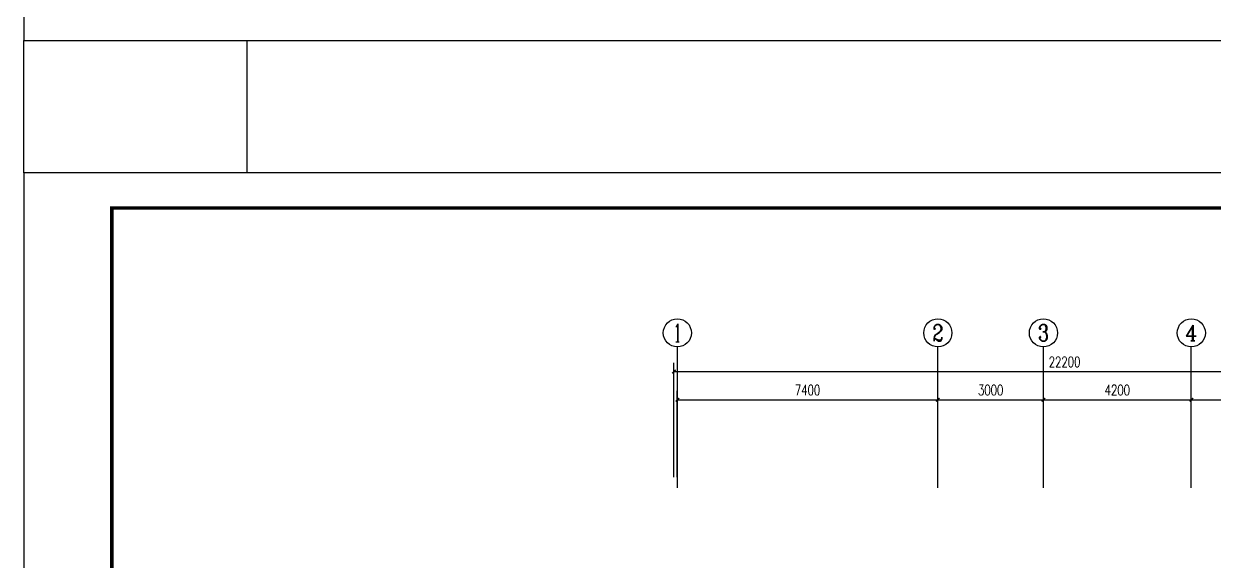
# Model space of a CAD drawing. Extents: x 6250600 to 6678662, y -692028 to -290561.
# Drawn here: x 6331720 to 6365534, y -481174 to -465908 of the extents above; entities that cross this region are included whole.
import ezdxf
from ezdxf.enums import TextEntityAlignment as Align

# ---------------------------------------------------------------- set-up
doc = ezdxf.new("R2010")
doc.units = 0
doc.header["$LTSCALE"] = 1000
doc.header["$MEASUREMENT"] = 0
doc.layers.get('0').update_dxf_attribs({"linetype": 'CONTINUOUS'})
doc.layers.get('Defpoints').update_dxf_attribs({"linetype": 'CONTINUOUS'})
for name, color, linetype in [('AXIS_TEXT', 7, 'CONTINUOUS'), ('PUB_TITLE', 4, 'CONTINUOUS'), ('建筑底图', 251, 'CONTINUOUS')]:
    doc.layers.add(name, color=color, linetype=linetype)
doc.styles.add('_TCH_AXIS', font='COMPLEX', dxfattribs={"bigfont": 'GBCBIG'})
doc.styles.add('_TCH_DIM_T3', font='SIMPLEX', dxfattribs={"width": 0.705882, "bigfont": 'GBCBIG'})
doc.styles.add('COMPLEX', font='COMPLEX')
doc.dimstyles.new('_TCH_ARCH&&100', dxfattribs={"dimtxt": 297.5, "dimasz": 100, "dimexe": 250, "dimexo": 300, "dimgap": 126.25, "dimtad": 1, "dimdec": 0, "dimzin": 0, "dimdsep": 46, "dimtxsty": '_TCH_DIM_T3', "dimblk": 'ARCHTICK', "dimcen": 0.09, "dimclrt": 7, "dimazin": 2, "dimtfac": 1, "dimtdec": 0, "dimtix": 1, "dimtmove": 2, "dimatfit": 3, "dimfxl": 0, "dimtolj": 1, "dimtzin": 0, "dimarcsym": 0})

# ---------------------------------------------------------------- blocks, each defined once
blk = doc.blocks.new('_AXISO')
blk.add_circle((0, 0), 0.5)
at = {"layer": 'AXIS_TEXT', "style": 'COMPLEX', "width": 1.041667}
blk.add_attdef('A', text='', height=0.56, dxfattribs=at).set_placement((-0.25, -0.28), (0.25, -0.28), align=Align.FIT)
blk = doc.blocks.new('_ArchTick')
at = {"color": 0, "linetype": 'ByBlock', "const_width": 0.4}
blk.add_lwpolyline([(-0.5, -0.5), (0.5, 0.5)], dxfattribs=at)
blk = doc.blocks.new('*D323')
at = {"layer": 'Defpoints', "color": 0, "transparency": 16777216}
for p in [(6372384, -475788), (6350184, -479088), (6372384, -479088)]:
    blk.add_point(p, dxfattribs=at)
at = {"layer": '建筑底图', "color": 0, "lineweight": -2, "transparency": 16777216}
for p, q in [((6350184, -478788), (6350184, -475538)), ((6372384, -478788), (6372384, -475538)), ((6350184, -475788), (6372384, -475788))]:
    blk.add_line(p, q, dxfattribs=at)
at = {"layer": '建筑底图', "color": 0, "lineweight": -2, "transparency": 16777216, "xscale": 100, "yscale": 100, "zscale": 100, "rotation": 180}
blk.add_blockref('_ArchTick', (6350184, -475788), dxfattribs=at)
at = {"layer": '建筑底图', "color": 0, "lineweight": -2, "transparency": 16777216, "xscale": 100, "yscale": 100, "zscale": 100}
blk.add_blockref('_ArchTick', (6372384, -475788), dxfattribs=at)
at = {"layer": '建筑底图', "color": 7, "transparency": 16777216, "insert": (6361284, -475513), "char_height": 297.5, "attachment_point": 5, "style": '_TCH_DIM_T3'}
blk.add_mtext('\\A1;22200', dxfattribs=at)
blk = doc.blocks.new('*D324')
at = {"layer": 'Defpoints', "color": 0, "transparency": 16777216}
for p in [(6357684, -476588), (6350284, -479088), (6357684, -479088)]:
    blk.add_point(p, dxfattribs=at)
at = {"layer": '建筑底图', "color": 0, "lineweight": -2, "transparency": 16777216}
for p, q in [((6350284, -478788), (6350284, -476338)), ((6357684, -478788), (6357684, -476338)), ((6350284, -476588), (6357684, -476588))]:
    blk.add_line(p, q, dxfattribs=at)
at = {"layer": '建筑底图', "color": 0, "lineweight": -2, "transparency": 16777216, "xscale": 100, "yscale": 100, "zscale": 100, "rotation": 180}
blk.add_blockref('_ArchTick', (6350284, -476588), dxfattribs=at)
at = {"layer": '建筑底图', "color": 0, "lineweight": -2, "transparency": 16777216, "xscale": 100, "yscale": 100, "zscale": 100}
blk.add_blockref('_ArchTick', (6357684, -476588), dxfattribs=at)
at = {"layer": '建筑底图', "color": 7, "transparency": 16777216, "insert": (6353984, -476313), "char_height": 297.5, "attachment_point": 5, "style": '_TCH_DIM_T3'}
blk.add_mtext('\\A1;7400', dxfattribs=at)
blk = doc.blocks.new('*D325')
at = {"layer": 'Defpoints', "color": 0, "transparency": 16777216}
for p in [(6360684, -476588), (6357684, -479088), (6360684, -479088)]:
    blk.add_point(p, dxfattribs=at)
at = {"layer": '建筑底图', "color": 0, "lineweight": -2, "transparency": 16777216}
for p, q in [((6357684, -478788), (6357684, -476338)), ((6360684, -478788), (6360684, -476338)), ((6357684, -476588), (6360684, -476588))]:
    blk.add_line(p, q, dxfattribs=at)
at = {"layer": '建筑底图', "color": 0, "lineweight": -2, "transparency": 16777216, "xscale": 100, "yscale": 100, "zscale": 100, "rotation": 180}
blk.add_blockref('_ArchTick', (6357684, -476588), dxfattribs=at)
at = {"layer": '建筑底图', "color": 0, "lineweight": -2, "transparency": 16777216, "xscale": 100, "yscale": 100, "zscale": 100}
blk.add_blockref('_ArchTick', (6360684, -476588), dxfattribs=at)
at = {"layer": '建筑底图', "color": 7, "transparency": 16777216, "insert": (6359184, -476313), "char_height": 297.5, "attachment_point": 5, "style": '_TCH_DIM_T3'}
blk.add_mtext('\\A1;3000', dxfattribs=at)
blk = doc.blocks.new('*D326')
at = {"layer": 'Defpoints', "color": 0, "transparency": 16777216}
for p in [(6364884, -476588), (6360684, -479088), (6364884, -479088)]:
    blk.add_point(p, dxfattribs=at)
at = {"layer": '建筑底图', "color": 0, "lineweight": -2, "transparency": 16777216}
for p, q in [((6360684, -478788), (6360684, -476338)), ((6364884, -478788), (6364884, -476338)), ((6360684, -476588), (6364884, -476588))]:
    blk.add_line(p, q, dxfattribs=at)
at = {"layer": '建筑底图', "color": 0, "lineweight": -2, "transparency": 16777216, "xscale": 100, "yscale": 100, "zscale": 100, "rotation": 180}
blk.add_blockref('_ArchTick', (6360684, -476588), dxfattribs=at)
at = {"layer": '建筑底图', "color": 0, "lineweight": -2, "transparency": 16777216, "xscale": 100, "yscale": 100, "zscale": 100}
blk.add_blockref('_ArchTick', (6364884, -476588), dxfattribs=at)
at = {"layer": '建筑底图', "color": 7, "transparency": 16777216, "insert": (6362784, -476313), "char_height": 297.5, "attachment_point": 5, "style": '_TCH_DIM_T3'}
blk.add_mtext('\\A1;4200', dxfattribs=at)
blk = doc.blocks.new('*D327')
at = {"layer": 'Defpoints', "color": 0, "transparency": 16777216}
for p in [(6369184, -476588), (6364884, -479088), (6369184, -479088)]:
    blk.add_point(p, dxfattribs=at)
at = {"layer": '建筑底图', "color": 0, "lineweight": -2, "transparency": 16777216}
for p, q in [((6364884, -478788), (6364884, -476338)), ((6369184, -478788), (6369184, -476338)), ((6364884, -476588), (6369184, -476588))]:
    blk.add_line(p, q, dxfattribs=at)
at = {"layer": '建筑底图', "color": 0, "lineweight": -2, "transparency": 16777216, "xscale": 100, "yscale": 100, "zscale": 100, "rotation": 180}
blk.add_blockref('_ArchTick', (6364884, -476588), dxfattribs=at)
at = {"layer": '建筑底图', "color": 0, "lineweight": -2, "transparency": 16777216, "xscale": 100, "yscale": 100, "zscale": 100}
blk.add_blockref('_ArchTick', (6369184, -476588), dxfattribs=at)
at = {"layer": '建筑底图', "color": 7, "transparency": 16777216, "insert": (6367034, -476313), "char_height": 297.5, "attachment_point": 5, "style": '_TCH_DIM_T3'}
blk.add_mtext('\\A1;4300', dxfattribs=at)

msp = doc.modelspace()

# ---------------------------------------------------------------- linework, layer by layer
at = {"color": 0}
msp.add_lwpolyline([(6331719.6, -466382.7), (6338051.4, -466382.7), (6338051.4, -470141.8), (6331719.6, -470141.8)], close=True, dxfattribs=at)
at = {"layer": 'PUB_TITLE', "color": 4}
for points in [[(6331719.6, -466382.7), (6391119.6, -466382.7), (6391119.6, -424382.7), (6331719.6, -424382.7)], [(6331719.6, -512141.8), (6391119.6, -512141.8), (6391119.6, -470141.8), (6331719.6, -470141.8)]]:
    msp.add_lwpolyline(points, close=True, dxfattribs=at)
at = {"layer": 'PUB_TITLE', "color": 4, "const_width": 100}
msp.add_lwpolyline([(6334219.6, -511141.8), (6390119.6, -511141.8), (6390119.6, -471141.8), (6334219.6, -471141.8)], close=True, dxfattribs=at)
at = {"layer": '建筑底图'}
for p, q in [((6350284.5, -479087.6), (6350284.5, -475087.6)), ((6357684.5, -479087.6), (6357684.5, -475087.6)), ((6360684.5, -479087.6), (6360684.5, -475087.6)), ((6364884.5, -479087.6), (6364884.5, -475087.6))]:
    msp.add_line(p, q, dxfattribs=at)

# ---------------------------------------------------------------- block references
ref = msp.add_blockref('_AXISO', (6350284.5, -474687.6), dxfattribs=dict(at, xscale=800, yscale=800, zscale=800))
ref.add_attrib('A', '1', dxfattribs={"layer": 'AXIS_TEXT', "color": 0, "height": 514.7, "style": '_TCH_AXIS'}).set_placement((6350174.2, -474945), (6350394.8, -474945), align=Align.FIT)
ref = msp.add_blockref('_AXISO', (6357684.5, -474687.6), dxfattribs=dict(at, xscale=800, yscale=800, zscale=800))
ref.add_attrib('A', '2', dxfattribs={"layer": 'AXIS_TEXT', "color": 0, "height": 465.9, "style": '_TCH_AXIS'}).set_placement((6357529.2, -474920.6), (6357839.8, -474920.6), align=Align.FIT)
ref = msp.add_blockref('_AXISO', (6360684.5, -474687.6), dxfattribs=dict(at, xscale=800, yscale=800, zscale=800))
ref.add_attrib('A', '3', dxfattribs={"layer": 'AXIS_TEXT', "color": 0, "height": 465.9, "style": '_TCH_AXIS'}).set_placement((6360529.2, -474920.6), (6360839.8, -474920.6), align=Align.FIT)
ref = msp.add_blockref('_AXISO', (6364884.5, -474687.6), dxfattribs=dict(at, xscale=800, yscale=800, zscale=800))
ref.add_attrib('A', '4', dxfattribs={"layer": 'AXIS_TEXT', "color": 0, "height": 445.4, "style": '_TCH_AXIS'}).set_placement((6364714.8, -474910.3), (6365054.2, -474910.3), align=Align.FIT)

# ---------------------------------------------------------------- dimensions: what is measured, and where the dimension line sits
for p1, p2, distance, picture, middle in [((6350184.5, -479087.6), (6372384.5, -479087.6), 3300, '*D323', (6361284.5, -475512.6)), ((6350284.5, -479087.6), (6357684.5, -479087.6), 2500, '*D324', (6353984.5, -476312.6)), ((6357684.5, -479087.6), (6360684.5, -479087.6), 2500, '*D325', (6359184.5, -476312.6)), ((6360684.5, -479087.6), (6364884.5, -479087.6), 2500, '*D326', (6362784.5, -476312.6)), ((6364884.5, -479087.6), (6369184.5, -479087.6), 2500, '*D327', (6367034.5, -476312.6))]:
    dim = msp.add_aligned_dim(p1=p1, p2=p2, distance=distance, dimstyle='_TCH_ARCH&&100', dxfattribs=at)
    dim.commit()
    dim.dimension.update_dxf_attribs({"geometry": picture, "text_midpoint": middle})

doc.saveas('drawing.dxf')
